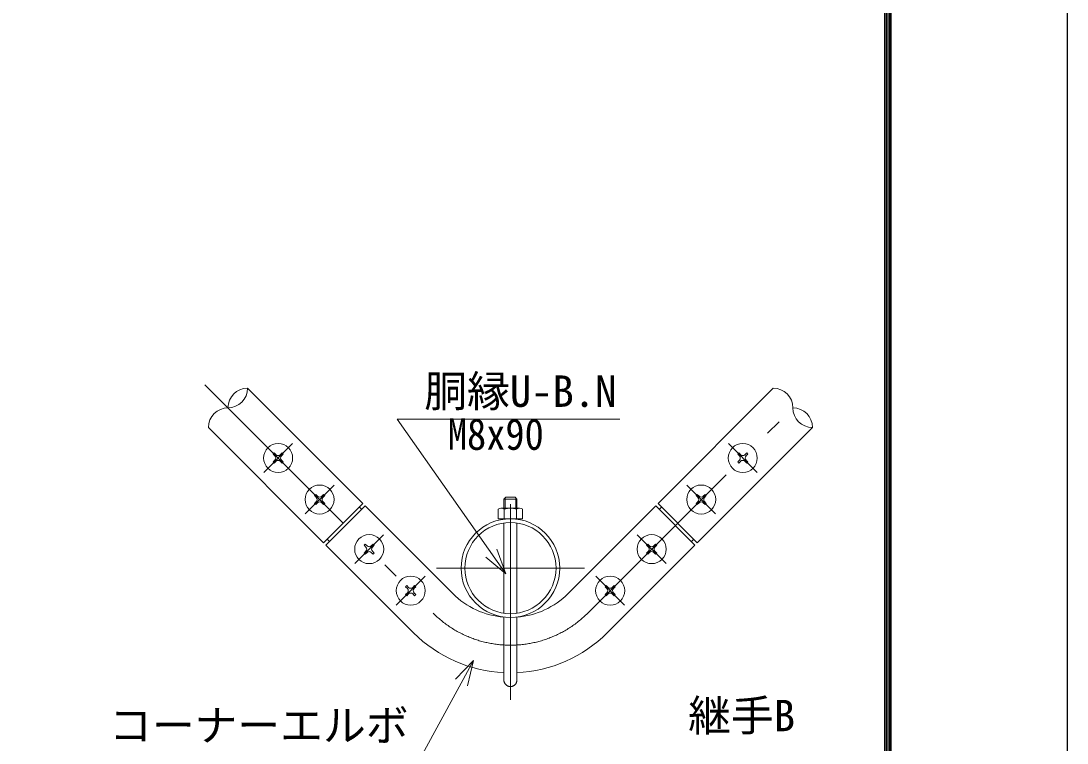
# Model space of a CAD drawing. Units: millimetres, scale not verified. Extents: x -4200 to 4200, y -2970 to 2970.
# Drawn here: x 2596 to 4200, y -217 to 889 of the extents above; entities that cross this region are included whole.
import ezdxf
from ezdxf.enums import TextEntityAlignment as Align

# ---------------------------------------------------------------- set-up
doc = ezdxf.new("R2010")
doc.units = ezdxf.units.MM
doc.header["$LTSCALE"] = 10
doc.linetypes.add('USER2', pattern=[50.5, 30, -9, 2.5, -9])
doc.linetypes.add('USER3', pattern=[12.6, 8.4, -4.2])
for name, color, linetype, lineweight in [('0-A_D-STR-TXT', 7, 'Continuous', 13), ('0-C_D-TTL', 7, 'Continuous', 25), ('0-D_3', 3, 'Continuous', 13), ('0-E_26', 2, 'USER2', 13), ('0-F_1', 1, 'Continuous', 9), ('1-0_27', 7, 'Continuous', 13), ('1-1_28', 7, 'Continuous', 13)]:
    doc.layers.add(name, color=color, linetype=linetype, lineweight=lineweight)
doc.styles.add('ＭＳ ゴシック', font='')
doc.styles.get('ＭＳ ゴシック').set_extended_font_data('MS Gothic')

msp = doc.modelspace()

# ---------------------------------------------------------------- linework, layer by layer
at = {"layer": '0-C_D-TTL', "color": 2}
msp.add_lwpolyline([(-4199.68, 2970.23), (4200.32, 2970.23), (4200.32, -2969.77), (-4199.68, -2969.77)], close=True, dxfattribs=at)
at = {"layer": '0-C_D-TTL'}
for points in [[(-3929.68, 2750.23), (3930.32, 2750.23), (3930.32, -2749.77), (-3929.68, -2749.77)], [(-3927.18, 2747.73), (3927.82, 2747.73), (3927.82, -2747.27), (-3927.18, -2747.27)], [(-3924.68, 2745.23), (3925.32, 2745.23), (3925.32, -2744.77), (-3924.68, -2744.77)], [(-3922.18, 2742.73), (3922.82, 2742.73), (3922.82, -2742.27), (-3922.18, -2742.27)], [(-3919.68, 2740.23), (3920.32, 2740.23), (3920.32, -2739.77), (-3919.68, -2739.77)]]:
    msp.add_lwpolyline(points, close=True, dxfattribs=at)
at = {"layer": '0-D_3'}
for p, q in [((2984.6, 227.13), (2982.87, 225.41)), ((2985.66, 222.52), (2982.87, 225.41)), ((2987.49, 224.35), (2984.6, 227.13)), ((2996.66, 227.13), (2993.77, 224.35)), ((2998.39, 225.41), (2995.6, 222.52)), ((2998.39, 225.41), (2996.66, 227.13)), ((3695.28, 225.41), (3697.01, 227.13)), ((3695.28, 225.41), (3698.07, 222.52)), ((3697.01, 227.13), (3699.9, 224.35)), ((3706.18, 224.35), (3709.07, 227.13)), ((3708.01, 222.52), (3710.8, 225.41)), ((3709.07, 227.13), (3710.8, 225.41)), ((2982.87, 213.35), (2985.66, 216.23)), ((2984.6, 211.62), (2982.87, 213.35)), ((2984.6, 211.62), (2987.49, 214.41)), ((2993.77, 214.41), (2996.66, 211.62)), ((2995.6, 216.23), (2998.39, 213.35)), ((2998.39, 213.35), (2996.66, 211.62)), ((3698.07, 216.23), (3695.28, 213.35)), ((3695.28, 213.35), (3697.01, 211.62)), ((3699.9, 214.41), (3697.01, 211.62)), ((3709.07, 211.62), (3706.18, 214.41)), ((3710.8, 213.35), (3708.01, 216.23)), ((3709.07, 211.62), (3710.8, 213.35)), ((3048.24, 163.49), (3046.51, 161.77)), ((3049.3, 158.88), (3046.51, 161.77)), ((3051.13, 160.71), (3048.24, 163.49)), ((3060.3, 163.49), (3057.41, 160.71)), ((3062.03, 161.77), (3059.24, 158.88)), ((3062.03, 161.77), (3060.3, 163.49)), ((3631.64, 161.77), (3633.37, 163.49)), ((3631.64, 161.77), (3634.43, 158.88)), ((3633.37, 163.49), (3636.26, 160.71)), ((3642.54, 160.71), (3645.43, 163.49)), ((3644.37, 158.88), (3647.16, 161.77)), ((3645.43, 163.49), (3647.16, 161.77)), ((3046.51, 149.71), (3049.3, 152.6)), ((3048.24, 147.98), (3046.51, 149.71)), ((3048.24, 147.98), (3051.13, 150.77)), ((3057.41, 150.77), (3060.3, 147.98)), ((3059.24, 152.6), (3062.03, 149.71)), ((3062.03, 149.71), (3060.3, 147.98)), ((3336.83, 142.55), (3336.83, 156.12)), ((3338.58, 142.55), (3338.58, 157.87)), ((3339.83, 159.12), (3353.83, 159.12)), ((3356.83, 156.12), (3353.83, 159.12)), ((3355.08, 142.55), (3355.08, 157.87)), ((3356.83, 142.55), (3356.83, 156.12)), ((3634.43, 152.6), (3631.64, 149.71)), ((3631.64, 149.71), (3633.37, 147.98)), ((3636.26, 150.77), (3633.37, 147.98)), ((3645.43, 147.98), (3642.54, 150.77)), ((3647.16, 149.71), (3644.37, 152.6)), ((3645.43, 147.98), (3647.16, 149.71)), ((3115.26, 144.25), (3118.79, 140.71)), ((3328.08, 126.3), (3328.08, 140.8)), ((3332.03, 142.55), (3360.95, 142.55)), ((3337.46, 140.8), (3337.46, 126.3)), ((3356.21, 140.8), (3356.21, 126.3)), ((3365.58, 126.3), (3365.58, 140.8)), ((3578.41, 144.25), (3574.88, 140.71)), ((3328.08, 126.3), (3365.58, 126.3)), ((3336.83, 125.64), (3336.83, 126.3)), ((3336.83, -18.48), (3336.83, 119.83)), ((3356.83, 125.64), (3356.83, 126.3)), ((3356.83, -18.48), (3356.83, 119.83)), ((3065.76, 94.75), (3069.29, 91.21)), ((3124.25, 87.48), (3122.52, 85.75)), ((3125.31, 82.86), (3122.52, 85.75)), ((3127.14, 84.69), (3124.25, 87.48)), ((3136.31, 87.48), (3133.42, 84.69)), ((3138.04, 85.75), (3135.25, 82.86)), ((3136.31, 87.48), (3138.04, 85.75)), ((3557.36, 87.48), (3555.63, 85.75)), ((3558.42, 82.86), (3555.63, 85.75)), ((3560.24, 84.69), (3557.36, 87.48)), ((3569.41, 87.48), (3566.53, 84.69)), ((3571.14, 85.75), (3568.35, 82.86)), ((3569.41, 87.48), (3571.14, 85.75)), ((3627.91, 94.75), (3624.37, 91.21)), ((3122.52, 73.69), (3125.31, 76.58)), ((3122.52, 73.69), (3124.25, 71.96)), ((3124.25, 71.96), (3127.14, 74.75)), ((3133.42, 74.75), (3136.31, 71.96)), ((3135.25, 76.58), (3138.04, 73.69)), ((3138.04, 73.69), (3136.31, 71.96)), ((3555.63, 73.69), (3558.42, 76.58)), ((3555.63, 73.69), (3557.36, 71.96)), ((3557.36, 71.96), (3560.24, 74.75)), ((3566.53, 74.75), (3569.41, 71.96)), ((3568.35, 76.58), (3571.14, 73.69)), ((3571.14, 73.69), (3569.41, 71.96)), ((3187.89, 23.84), (3186.16, 22.11)), ((3188.95, 19.22), (3186.16, 22.11)), ((3190.78, 21.05), (3187.89, 23.84)), ((3199.95, 23.84), (3197.06, 21.05)), ((3201.68, 22.11), (3198.89, 19.22)), ((3199.95, 23.84), (3201.68, 22.11)), ((3493.72, 23.84), (3491.99, 22.11)), ((3494.78, 19.22), (3491.99, 22.11)), ((3496.6, 21.05), (3493.72, 23.84)), ((3505.77, 23.84), (3502.89, 21.05)), ((3507.5, 22.11), (3504.71, 19.22)), ((3505.77, 23.84), (3507.5, 22.11)), ((3186.16, 10.05), (3188.95, 12.94)), ((3186.16, 10.05), (3187.89, 8.32)), ((3187.89, 8.32), (3190.78, 11.11)), ((3197.06, 11.11), (3199.95, 8.32)), ((3198.89, 12.94), (3201.68, 10.05)), ((3201.68, 10.05), (3199.95, 8.32)), ((3491.99, 10.05), (3494.78, 12.94)), ((3491.99, 10.05), (3493.72, 8.32)), ((3493.72, 8.32), (3496.6, 11.11)), ((3502.89, 11.11), (3505.77, 8.32)), ((3504.71, 12.94), (3507.5, 10.05)), ((3507.5, 10.05), (3505.77, 8.32)), ((3336.83, -120.88), (3336.83, -24.28)), ((3356.83, -120.88), (3356.83, -24.28))]:
    msp.add_line(p, q, dxfattribs=at)
msp.add_lwpolyline([(3339.83, 159.12), (3336.83, 156.12), (3356.83, 156.12)], dxfattribs=at)
for centre in [(2990.63, 219.38), (3703.04, 219.38), (3054.27, 155.74), (3639.4, 155.74), (3130.28, 79.72), (3563.38, 79.72), (3193.92, 16.08), (3499.75, 16.08)]:
    msp.add_circle(centre, 22.25, dxfattribs=at)
for centre, radius, start, end in [((2982.29, 219.38), 4.61, 315, 45), ((2990.63, 227.71), 4.61, 225, 315), ((2990.63, 211.04), 4.61, 45, 135), ((2998.97, 219.38), 4.61, 135, 225), ((3694.7, 219.38), 4.61, 315, 45), ((3703.04, 227.71), 4.61, 225, 315), ((3703.04, 211.04), 4.61, 45, 135), ((3711.38, 219.38), 4.61, 135, 225), ((3054.27, 164.07), 4.61, 225, 315), ((3639.4, 164.07), 4.61, 225, 315), ((3045.93, 155.74), 4.61, 315, 45), ((3054.27, 147.4), 4.61, 45, 135), ((3062.61, 155.74), 4.61, 135, 225), ((3631.06, 155.74), 4.61, 315, 45), ((3639.4, 147.4), 4.61, 45, 135), ((3647.74, 155.74), 4.61, 135, 225), ((3332.77, 135.56), 7.04, 48.21899, 131.78101), ((3346.83, 116.57), 25.99, 68.85295, 111.14705), ((3360.9, 135.4), 7.15, 49.0514, 130.9486), ((3121.94, 79.72), 4.61, 315, 45), ((3130.28, 88.06), 4.61, 225, 315), ((3138.62, 79.72), 4.61, 135, 225), ((3555.05, 79.72), 4.61, 315, 45), ((3563.38, 88.06), 4.61, 225, 315), ((3571.72, 79.72), 4.61, 135, 225), ((3130.28, 71.38), 4.61, 45, 135), ((3563.38, 71.38), 4.61, 45, 135), ((3185.58, 16.08), 4.61, 315, 45), ((3193.92, 24.42), 4.61, 225, 315), ((3202.26, 16.08), 4.61, 135, 225), ((3491.41, 16.08), 4.61, 315, 45), ((3499.75, 24.42), 4.61, 225, 315), ((3508.08, 16.08), 4.61, 135, 225), ((3193.92, 7.74), 4.61, 45, 135), ((3499.75, 7.74), 4.61, 45, 135)]:
    msp.add_arc(centre, radius, start, end, dxfattribs=at)
at = {"layer": '0-D_3', "linetype": 'USER3'}
msp.add_arc((3346.83, -120.88), 10, 180, 0, dxfattribs=at)
at = {"layer": '0-E_26'}
for p, q in [((2878.37, 331.63), (3228.39, -18.39)), ((3465.27, -18.39), (3815.29, 331.63)), ((3012.73, 241.47), (2968.53, 197.28)), ((3680.94, 241.47), (3725.14, 197.28)), ((3076.36, 177.83), (3032.17, 133.64)), ((3346.83, -151.19), (3346.83, 182.14)), ((3617.3, 177.83), (3661.5, 133.64)), ((3152.38, 101.82), (3108.18, 57.63)), ((3541.29, 101.82), (3585.48, 57.63)), ((3460.27, 50.68), (3233.4, 50.68)), ((3216.02, 38.18), (3171.82, -6.01)), ((3477.65, 38.18), (3521.84, -6.01))]:
    msp.add_line(p, q, dxfattribs=at)
msp.add_arc((3346.83, 100.05), 167.5, 225, 315, dxfattribs=at)
at = {"layer": '0-F_1'}
for p, q in [((3120.56, 149.55), (2943.78, 326.33)), ((3573.11, 149.55), (3749.88, 326.33)), ((3060.45, 89.45), (2883.68, 266.22)), ((3633.21, 89.45), (3809.99, 266.22)), ((3120.56, 149.55), (3060.45, 89.45)), ((3063.99, 85.91), (3124.09, 146.01)), ((3124.09, 146.01), (3258.44, 11.66)), ((3435.22, 11.66), (3569.57, 146.01)), ((3569.57, 146.01), (3629.68, 85.91)), ((3573.11, 149.55), (3633.21, 89.45)), ((3063.99, 85.91), (3198.34, -48.44)), ((3495.33, -48.44), (3629.68, 85.91))]:
    msp.add_line(p, q, dxfattribs=at)
for radius in [75.62, 69.88]:
    msp.add_circle((3346.83, 50.68), radius, dxfattribs=at)
for radius, start, end in [(125, 225, 265.41143), (125, 274.58857, 315), (210, 225, 267.2706), (210, 272.7294, 315)]:
    msp.add_arc((3346.83, 100.05), radius, start, end, dxfattribs=at)
at = {"layer": '1-0_27'}
for centre, start, end in [((2943.88, 296.18), 90.18146, 179.81854), ((2913.63, 326.42), 270.18146, 359.81854), ((3749.79, 296.18), 0.18146, 89.81854), ((2913.83, 266.13), 90.18146, 179.81854), ((3810.08, 296.37), 180.18146, 269.81854), ((3779.84, 266.13), 0.18146, 89.81854)]:
    msp.add_arc(centre, 30.15, start, end, dxfattribs=at)
at = {"layer": '1-1_28'}
for p, q in [((3339.64, 41.89), (3308.95, 67.54)), ((3339.64, 41.89), (3325.89, 79.45)), ((3290.28, -90.75), (3262.69, -119.7)), ((3290.28, -90.75), (3280.86, -129.62))]:
    msp.add_line(p, q, dxfattribs=at)
for points in [[(3339.64, 41.89), (3172.92, 279.01), (3514.45, 279.01)], [(3290.28, -90.75), (3211.82, -234.53), (2600.66, -234.53)]]:
    msp.add_lwpolyline(points, dxfattribs=at)

# ---------------------------------------------------------------- texts
at = {"layer": '0-A_D-STR-TXT', "style": 'ＭＳ ゴシック'}
for s, p in [('胴縁U-B.N', (3214.73, 283.38)), ('継手B', (3619.36, -213.77)), ('コーナーエルボ', (2731.48, -228.78))]:
    msp.add_text(s, height=48.09, dxfattribs=at).set_placement(p, align=Align.BOTTOM_LEFT)
at = {"layer": '1-1_28', "style": 'ＭＳ ゴシック', "width": 0.9}
msp.add_text('M8x90', height=48.11, dxfattribs=at).set_placement((3250.76, 217.5), align=Align.BOTTOM_LEFT)

doc.saveas('drawing.dxf')
